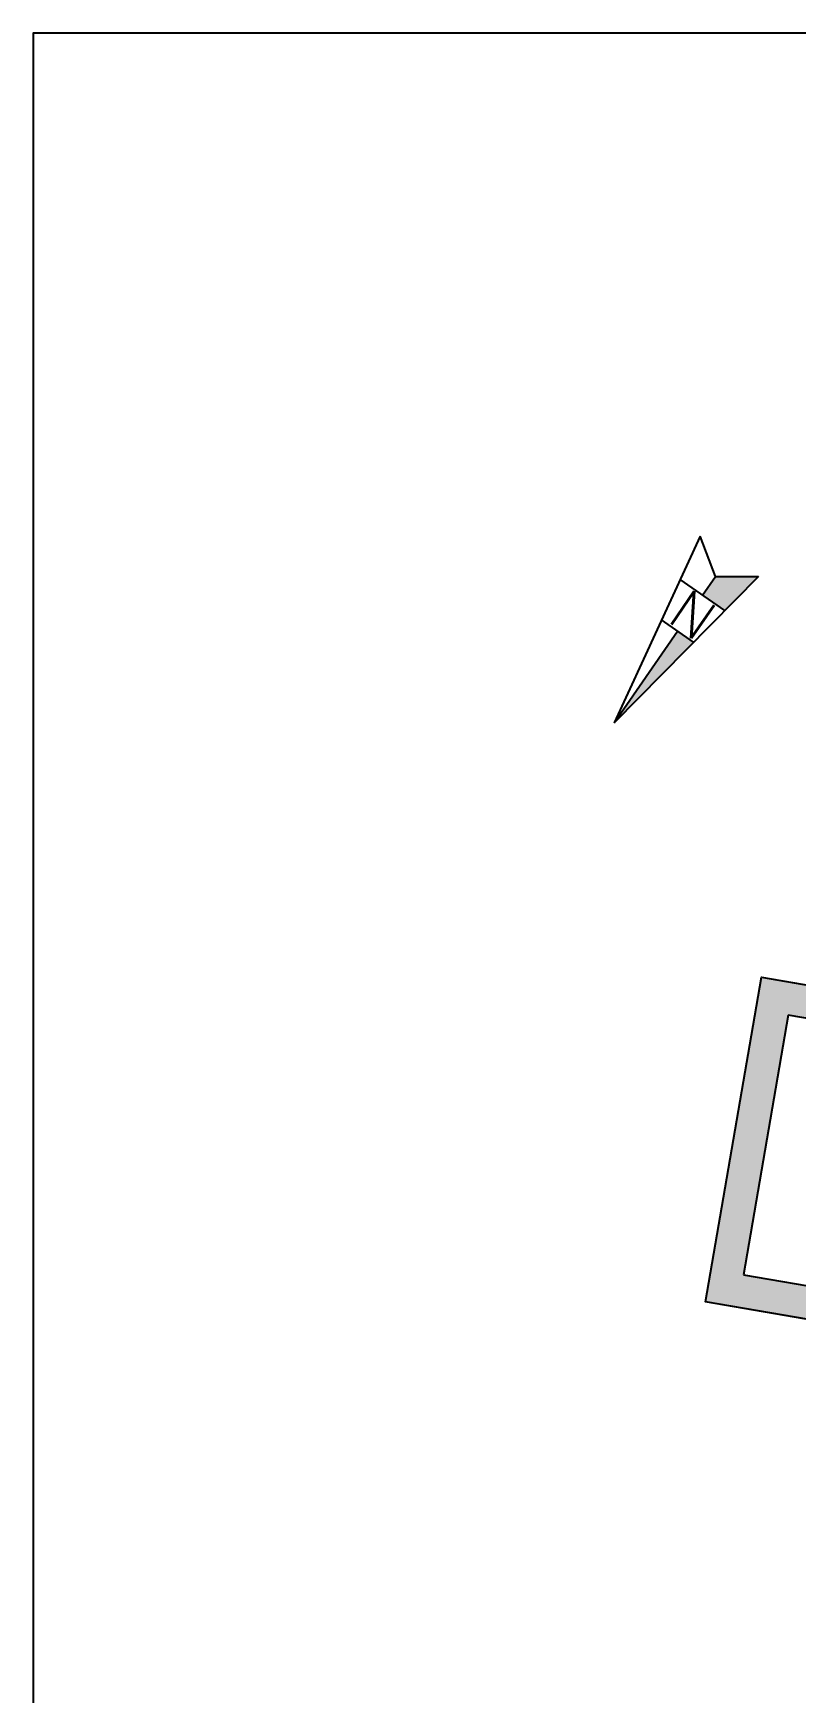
# Model space of a CAD drawing. Extents: x -90 to 4351, y -312 to 2865.
# Drawn here: x 36 to 963, y 849 to 2865 of the extents above; entities that cross this region are included whole.
import ezdxf

# ---------------------------------------------------------------- set-up
doc = ezdxf.new("R2010")
doc.units = 0
doc.header["$LTSCALE"] = 120
doc.header["$MEASUREMENT"] = 0
doc.layers.add('Added', color=3, linetype='CONTINUOUS')
doc.layers.add('Deleted', color=1, linetype='CONTINUOUS')
doc.styles.get("Standard").update_dxf_attribs({"font": 'simplex.shx'})

# ---------------------------------------------------------------- blocks, each defined once
blk = doc.blocks.new('BS-Nordpeil')
at = {"layer": 'Added'}
h = blk.add_hatch(color=256, dxfattribs=at)
h.paths.add_polyline_path([(122.7, 178), (107, 155.2), (134.2, 136.5), (175, 178)])
h.paths.add_polyline_path([(0, 0), (96.4, 98), (76.8, 111.5)])
at = {"layer": 'Deleted'}
h = blk.add_hatch(color=256, dxfattribs=at)
h.paths.add_polyline_path([(122.7, 178), (107, 155.2), (134.2, 136.5), (175, 178)])
h.paths.add_polyline_path([(0, 0), (96.4, 98), (76.8, 111.5)])
at = {"layer": 'Added'}
for p, q in [((104.1, 226.9), (0, 0)), ((122.7, 178), (104.1, 226.9)), ((175, 178), (0, 0)), ((134.2, 136.5), (79.8, 174)), ((107, 155.2), (122.7, 178)), ((122.7, 178), (175, 178)), ((96.4, 98), (57.3, 124.9)), ((0, 0), (76.8, 111.5))]:
    blk.add_line(p, q, dxfattribs=at)
at = {"layer": 'Deleted'}
for p, q in [((104.1, 226.9), (0, 0)), ((122.7, 178), (104.1, 226.9)), ((175, 178), (0, 0)), ((134.2, 136.5), (79.8, 174)), ((107, 155.2), (122.7, 178)), ((122.7, 178), (175, 178)), ((96.4, 98), (57.3, 124.9)), ((0, 0), (76.8, 111.5))]:
    blk.add_line(p, q, dxfattribs=at)
at = {"layer": 'Added', "insert": (90.2, 164.6), "char_height": 49, "width": 115.716, "attachment_point": 1, "rotation": 325.4226}
blk.add_mtext('N', dxfattribs=at)
at = {"layer": 'Deleted', "insert": (90.2, 164.6), "char_height": 49, "width": 115.716, "attachment_point": 1, "rotation": 325.4226}
blk.add_mtext('N', dxfattribs=at)

msp = doc.modelspace()

# ---------------------------------------------------------------- hatches: boundary and pattern name
at = {"layer": 'Added'}
h = msp.add_hatch(color=256, dxfattribs=at)
h.paths.add_polyline_path([(1155.7, 1678), (921.2, 1718.4), (853.3, 1324.2), (1087.8, 1283.8), (1094.6, 1323.2), (899.5, 1356.8), (953.8, 1672.2), (1148.9, 1638.6)])
h.paths.add_polyline_path([(1178.7, 1652.4), (1154.1, 1656.6), (1137.1, 1558.1), (1161.7, 1553.8)])
h.paths.add_polyline_path([(1215.9, 1544.5), (1137.1, 1558.1), (1122, 1470.7), (1200.9, 1457.1)])
h.paths.add_polyline_path([(1245, 1713.3), (1240.8, 1688.7), (1654.7, 1617.4), (1623.3, 1435.1), (1640, 1432.2), (1639.2, 1427.2), (1647.1, 1425.9), (1683.6, 1637.8)])
h.paths.add_polyline_path([(1630.1, 1327.3), (1622.2, 1328.7), (1621.4, 1323.8), (1604.6, 1326.7), (1573.2, 1144.3), (1159.3, 1215.7), (1155, 1191), (1593.6, 1115.5)])

# ---------------------------------------------------------------- linework, layer by layer
for p, q in [((853.3, 1324.2), (921.2, 1718.4)), ((921.2, 1718.4), (1155.7, 1678)), ((953.8, 1672.2), (899.5, 1356.8)), ((1148.9, 1638.6), (953.8, 1672.2)), ((899.5, 1356.8), (1094.6, 1323.2)), ((1087.8, 1283.8), (853.3, 1324.2))]:
    msp.add_line(p, q, dxfattribs=at)
for points in [[(35.8, -185.7), (4350.5, -185.7), (4350.5, 2865.4), (35.8, 2865.4)], [(2496.8, 1546), (3302.6, 1546), (3302.6, 196.3), (1674.8, 196), (1674.8, 180.5), (1034.8, 180.5), (904.8, 359.7), (1012.1, 982.5), (1037.2, 978.2), (1087.8, 1283.8), (853.3, 1324.2), (921.2, 1718.4), (1157.7, 1677.6), (1299.9, 2503), (2622.4, 2275.1), (2496.8, 1546)]]:
    msp.add_lwpolyline(points, close=True, dxfattribs=at)

# ---------------------------------------------------------------- block references
at = {"layer": 'Added', "rotation": 359.8996686130014}
msp.add_blockref('BS-Nordpeil', (742.2, 2027.7), dxfattribs=at)

doc.saveas('drawing.dxf')
